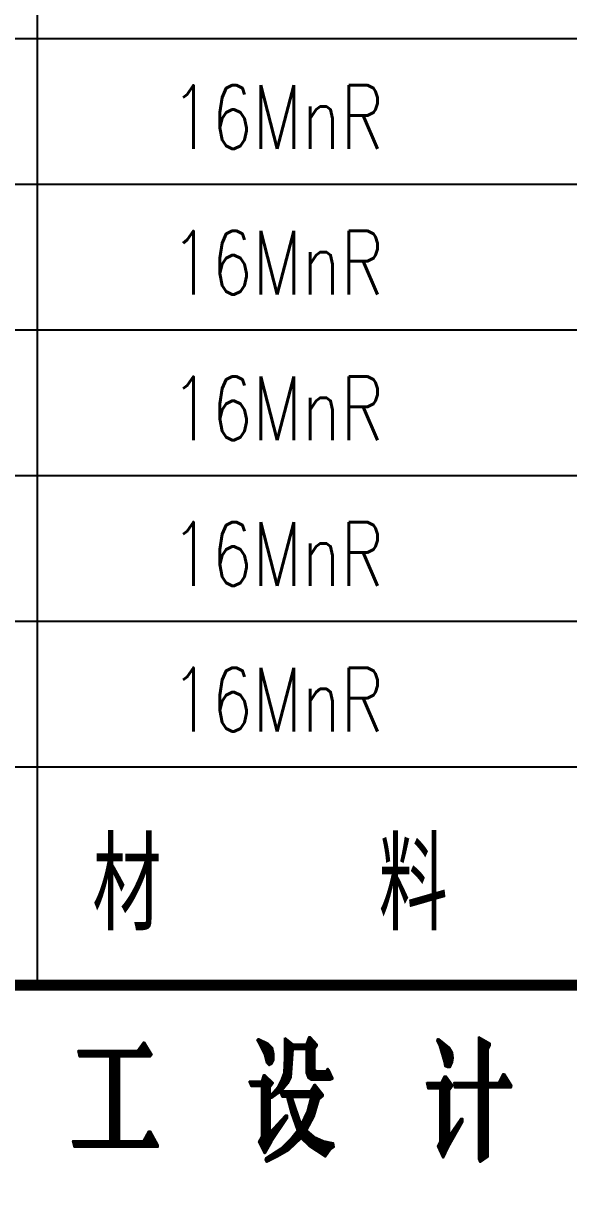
# Model space of a CAD drawing. Extents: x 1416 to 4159, y -4009 to -2804.
# Drawn here: x 2176.4 to 2206.4, y -3941.7 to -3878 of the extents above; entities that cross this region are included whole.
import ezdxf

# ---------------------------------------------------------------- set-up
doc = ezdxf.new("R2010")
doc.units = 0
doc.header["$LTSCALE"] = 11
doc.header["$MEASUREMENT"] = 0
doc.layers.get('0').update_dxf_attribs({"linetype": 'CONTINUOUS'})
doc.layers.add('6', color=2, linetype='CONTINUOUS')
doc.layers.add('BD', color=7, linetype='CONTINUOUS')
doc.styles.add('H5', font='romans', dxfattribs={"width": 0.8, "bigfont": 'HZ5.SHX'})

# ---------------------------------------------------------------- blocks, each defined once
blk = doc.blocks.new('*X9')
at = {"color": 0}
for p, q in [((41265.1, -1010), (41297.3, -1010)), ((41272.1, -1000), (41291.5, -1000)), ((41279.1, -990), (41285.7, -990)), ((41907.2, -980), (41933.2, -980)), ((41912.8, -990), (41954.2, -990)), ((41918.4, -1000), (41968.8, -1000)), ((41923.6, -1010), (41979.3, -1010)), ((42056.3, -970), (42063.1, -970)), ((42056.3, -980), (42075.9, -980)), ((42056.3, -990), (42088.7, -990)), ((42056.3, -1000), (42231.9, -1000)), ((42056.3, -1010), (42231.9, -1010)), ((42178.6, -990), (42223.1, -990)), ((42182.6, -980), (42214.1, -980)), ((42186.6, -970), (42205.1, -970)), ((42190.6, -960), (42196.1, -960)), ((42894.1, -980), (42913.1, -980)), ((42897.5, -990), (42925.4, -990)), ((42902.7, -1000), (42937.6, -1000)), ((42907, -1010), (42949.9, -1010)), ((43122, -960), (43124, -960)), ((43122, -970), (43141.5, -970)), ((43122, -980), (43159, -980)), ((43122, -990), (43176.5, -990)), ((43122, -1000), (43183.3, -1000)), ((43122, -1010), (43180.9, -1010)), ((40922.4, -1040), (41314.8, -1040)), ((40924.7, -1050), (41320.7, -1050)), ((40927, -1060), (41324, -1060)), ((41096.7, -1070), (41145.7, -1070)), ((41096.7, -1080), (41145.7, -1080)), ((41251.1, -1030), (41309, -1030)), ((41258.1, -1020), (41303.2, -1020)), ((41928.3, -1020), (41987.5, -1020)), ((41932.9, -1030), (41989.9, -1030)), ((41937.6, -1040), (41992.2, -1040)), ((41942.3, -1050), (41994.5, -1050)), ((41946.6, -1060), (41995, -1060)), ((41949.2, -1070), (41995, -1070)), ((41951.8, -1080), (41995, -1080)), ((42056.1, -1080), (42097.1, -1080)), ((42056.3, -1020), (42225.8, -1020)), ((42056.3, -1030), (42101.1, -1030)), ((42056.3, -1040), (42100.3, -1040)), ((42056.3, -1050), (42099.5, -1050)), ((42056.3, -1060), (42098.7, -1060)), ((42056.3, -1070), (42097.9, -1070)), ((42174.7, -1030), (42219.6, -1030)), ((42174.7, -1040), (42219.6, -1040)), ((42174.7, -1050), (42219.6, -1050)), ((42174.7, -1060), (42219.6, -1060)), ((42174.7, -1070), (42219.6, -1070)), ((42174.7, -1080), (42219.6, -1080)), ((42910, -1020), (42960.3, -1020)), ((42913.1, -1030), (42965.9, -1030)), ((42916.2, -1040), (42971.5, -1040)), ((42919.2, -1050), (42975.5, -1050)), ((42922.3, -1060), (42976.9, -1060)), ((42925.4, -1070), (42978.3, -1070)), ((42928.4, -1080), (42978.3, -1080)), ((43122, -1020), (43175.7, -1020)), ((43122, -1030), (43171, -1030)), ((43122, -1040), (43171, -1040)), ((43122, -1050), (43171, -1050)), ((43122, -1060), (43171, -1060)), ((43122, -1070), (43171, -1070)), ((43122, -1080), (43171, -1080)), ((41096.7, -1090), (41145.7, -1090)), ((41096.7, -1100), (41145.7, -1100)), ((41096.7, -1110), (41145.7, -1110)), ((41096.7, -1120), (41145.7, -1120)), ((41096.7, -1130), (41145.7, -1130)), ((41096.7, -1140), (41145.7, -1140)), ((41954.4, -1090), (41993.6, -1090)), ((41957.1, -1100), (41988.3, -1100)), ((41963.8, -1110), (41983.1, -1110)), ((42053.1, -1140), (42092.2, -1140)), ((42053.6, -1130), (42093, -1130)), ((42054.1, -1120), (42093.8, -1120)), ((42054.6, -1110), (42094.7, -1110)), ((42055.1, -1100), (42095.5, -1100)), ((42055.6, -1090), (42096.3, -1090)), ((42174.7, -1090), (42219.6, -1090)), ((42174.7, -1100), (42219.6, -1100)), ((42174.7, -1110), (42219.6, -1110)), ((42174.7, -1120), (42219.6, -1120)), ((42174.7, -1130), (42219.6, -1130)), ((42174.7, -1140), (42220, -1140)), ((42288.8, -1140), (42297.3, -1140)), ((42931.5, -1090), (42976.6, -1090)), ((42934.4, -1100), (42974.6, -1100)), ((42936.2, -1110), (42970.4, -1110)), ((42937.9, -1120), (42966.2, -1120)), ((43122, -1090), (43171, -1090)), ((43122, -1100), (43171, -1100)), ((43122, -1110), (43171, -1110)), ((43122, -1120), (43171, -1120)), ((43122, -1130), (43171, -1130)), ((43122, -1140), (43171, -1140)), ((41096.7, -1150), (41145.7, -1150)), ((41096.7, -1160), (41145.7, -1160)), ((41096.7, -1170), (41145.7, -1170)), ((41096.7, -1180), (41145.7, -1180)), ((41096.7, -1190), (41145.7, -1190)), ((41096.7, -1200), (41145.7, -1200)), ((41096.7, -1210), (41145.7, -1210)), ((41862.9, -1210), (41991, -1210)), ((41931.1, -1200), (41980.3, -1200)), ((41934.6, -1190), (41969.3, -1190)), ((41938.1, -1180), (41958.3, -1180)), ((41941.6, -1170), (41947.3, -1170)), ((42031.1, -1210), (42075.2, -1210)), ((42036.1, -1200), (42079.9, -1200)), ((42040.7, -1190), (42084.5, -1190)), ((42044.2, -1180), (42089, -1180)), ((42047.7, -1170), (42089.8, -1170)), ((42051.2, -1160), (42090.6, -1160)), ((42052.6, -1150), (42091.4, -1150)), ((42174.7, -1150), (42301.7, -1150)), ((42175.9, -1160), (42306.1, -1160)), ((42180.1, -1170), (42310.5, -1170)), ((42184.3, -1180), (42314.8, -1180)), ((42192, -1190), (42317.6, -1190)), ((42836.3, -1210), (42967.1, -1210)), ((42922.4, -1200), (42960.1, -1200)), ((42927.1, -1190), (42953.1, -1190)), ((42931.7, -1180), (42946.1, -1180)), ((42987.3, -1210), (43290.8, -1210)), ((43122, -1150), (43171, -1150)), ((43122, -1160), (43171, -1160)), ((43122, -1170), (43171, -1170)), ((43122, -1180), (43171, -1180)), ((43122, -1190), (43171, -1190)), ((43122, -1200), (43171, -1200)), ((43237.4, -1200), (43284.4, -1200)), ((43242.6, -1190), (43278, -1190)), ((43247.9, -1180), (43271.7, -1180)), ((43253.1, -1170), (43265.3, -1170)), ((41096.7, -1220), (41145.7, -1220)), ((41096.7, -1230), (41145.7, -1230)), ((41096.7, -1240), (41145.7, -1240)), ((41096.7, -1250), (41145.7, -1250)), ((41096.7, -1260), (41145.7, -1260)), ((41096.7, -1270), (41145.7, -1270)), ((41867.1, -1220), (41987.8, -1220)), ((41871.3, -1230), (41980.8, -1230)), ((41929.7, -1240), (41974.6, -1240)), ((41929.7, -1250), (41974.6, -1250)), ((41929.7, -1260), (41974.6, -1260)), ((41929.7, -1270), (41974.6, -1270)), ((41987.2, -1270), (42020.9, -1270)), ((41996, -1260), (42253.7, -1260)), ((42004.7, -1250), (42045.1, -1250)), ((42013.5, -1240), (42053.1, -1240)), ((42021.1, -1230), (42061.1, -1230)), ((42026.1, -1220), (42069.1, -1220)), ((42035.1, -1270), (42261.5, -1270)), ((42202.9, -1250), (42246, -1250)), ((42208.8, -1240), (42238.2, -1240)), ((42214.6, -1230), (42230.4, -1230)), ((42838.6, -1220), (42974.1, -1220)), ((42840.9, -1230), (42975, -1230)), ((42843.3, -1240), (42970.2, -1240)), ((42909.7, -1250), (42963.2, -1250)), ((42909.7, -1260), (42958.7, -1260)), ((42909.7, -1270), (42958.7, -1270)), ((42988.7, -1220), (43297.1, -1220)), ((42990.1, -1230), (43300.7, -1230)), ((43122, -1240), (43171, -1240)), ((43122, -1250), (43171, -1250)), ((43122, -1260), (43171, -1260)), ((43122, -1270), (43171, -1270)), ((41096.7, -1280), (41145.7, -1280)), ((41096.7, -1290), (41145.7, -1290)), ((41096.7, -1300), (41145.7, -1300)), ((41096.7, -1310), (41145.7, -1310)), ((41096.7, -1320), (41145.7, -1320)), ((41096.7, -1330), (41145.7, -1330)), ((41929.7, -1280), (41974.6, -1280)), ((41929.7, -1290), (41974.6, -1290)), ((41929.7, -1300), (41974.6, -1300)), ((41929.7, -1310), (41974.6, -1310)), ((41929.7, -1320), (41974.6, -1320)), ((41929.7, -1330), (41974.6, -1330)), ((41978.7, -1280), (42006.9, -1280)), ((41978.7, -1290), (41992.9, -1290)), ((42039.3, -1280), (42264.5, -1280)), ((42043.5, -1290), (42259.3, -1290)), ((42071, -1300), (42100, -1300)), ((42073.8, -1310), (42103.4, -1310)), ((42076.6, -1320), (42106.7, -1320)), ((42079.4, -1330), (42110.1, -1330)), ((42188.8, -1330), (42235.9, -1330)), ((42191.5, -1320), (42238.9, -1320)), ((42194.2, -1310), (42242, -1310)), ((42196.9, -1300), (42247.7, -1300)), ((42909.7, -1280), (42958.7, -1280)), ((42909.7, -1290), (42958.7, -1290)), ((42909.7, -1300), (42958.7, -1300)), ((42909.7, -1310), (42958.7, -1310)), ((42909.7, -1320), (42958.7, -1320)), ((42909.7, -1330), (42958.7, -1330)), ((43122, -1280), (43171, -1280)), ((43122, -1290), (43171, -1290)), ((43122, -1300), (43171, -1300)), ((43122, -1310), (43171, -1310)), ((43122, -1320), (43171, -1320)), ((43122, -1330), (43171, -1330)), ((41096.7, -1340), (41145.7, -1340)), ((41096.7, -1350), (41145.7, -1350)), ((41096.7, -1360), (41145.7, -1360)), ((41096.7, -1370), (41145.7, -1370)), ((41096.7, -1380), (41145.7, -1380)), ((41096.7, -1390), (41145.7, -1390)), ((41096.7, -1400), (41145.7, -1400)), ((41929.7, -1340), (41974.6, -1340)), ((41929.7, -1350), (41974.6, -1350)), ((41929.7, -1360), (41974.6, -1360)), ((41929.7, -1370), (41974.6, -1370)), ((41929.7, -1380), (41974.6, -1380)), ((41929.7, -1390), (41974.6, -1390)), ((41929.7, -1400), (41974.6, -1400)), ((42051.7, -1400), (42068.5, -1400)), ((42082.2, -1340), (42113.5, -1340)), ((42085, -1350), (42116.8, -1350)), ((42087.8, -1360), (42120.2, -1360)), ((42090.6, -1370), (42123.5, -1370)), ((42093.4, -1380), (42126.9, -1380)), ((42096.9, -1390), (42130.3, -1390)), ((42100.4, -1400), (42133.6, -1400)), ((42163.5, -1400), (42213.6, -1400)), ((42168.2, -1390), (42217.5, -1390)), ((42172.8, -1380), (42220.6, -1380)), ((42177.5, -1370), (42223.6, -1370)), ((42180.7, -1360), (42226.7, -1360)), ((42183.4, -1350), (42229.7, -1350)), ((42186.1, -1340), (42232.8, -1340)), ((42909.7, -1340), (42958.7, -1340)), ((42909.7, -1350), (42958.7, -1350)), ((42909.7, -1360), (42958.7, -1360)), ((42909.7, -1370), (42958.7, -1370)), ((42909.7, -1380), (42958.7, -1380)), ((42909.7, -1390), (42958.7, -1390)), ((42909.7, -1400), (42958.7, -1400)), ((43122, -1340), (43171, -1340)), ((43122, -1350), (43171, -1350)), ((43122, -1360), (43171, -1360)), ((43122, -1370), (43171, -1370)), ((43122, -1380), (43171, -1380)), ((43122, -1390), (43171, -1390)), ((43122, -1400), (43171, -1400)), ((41096.7, -1410), (41145.7, -1410)), ((41096.7, -1420), (41145.7, -1420)), ((41096.7, -1430), (41145.7, -1430)), ((41096.7, -1440), (41145.7, -1440)), ((41096.7, -1450), (41145.7, -1450)), ((41096.7, -1460), (41145.7, -1460)), ((41929.7, -1410), (41974.6, -1410)), ((41929.7, -1420), (41974.6, -1420)), ((41929.7, -1430), (41974.6, -1430)), ((41929.7, -1440), (41974.6, -1440)), ((41929.7, -1450), (41974.6, -1450)), ((41929.7, -1460), (41974.6, -1460)), ((41996.6, -1460), (42033.8, -1460)), ((42005.7, -1450), (42040.5, -1450)), ((42014.9, -1440), (42047.2, -1440)), ((42024.1, -1430), (42053.9, -1430)), ((42033.3, -1420), (42060.5, -1420)), ((42042.5, -1410), (42067.2, -1410)), ((42103.9, -1410), (42137, -1410)), ((42107.4, -1420), (42140.3, -1420)), ((42110.9, -1430), (42143.7, -1430)), ((42114.4, -1440), (42192, -1440)), ((42117.9, -1450), (42186.7, -1450)), ((42121.4, -1460), (42181.3, -1460)), ((42149.5, -1430), (42197.4, -1430)), ((42154.2, -1420), (42202.8, -1420)), ((42158.8, -1410), (42208.2, -1410)), ((42909.7, -1410), (42958.7, -1410)), ((42909.7, -1420), (42958.7, -1420)), ((42909.7, -1430), (42958.7, -1430)), ((42909.7, -1440), (42958.7, -1440)), ((42909.7, -1450), (42958.7, -1450)), ((42909.7, -1460), (42958.7, -1460)), ((42987.7, -1460), (43013.1, -1460)), ((42994.7, -1450), (43018.7, -1450)), ((43001.7, -1440), (43024.2, -1440)), ((43008.7, -1430), (43029.7, -1430)), ((43015.7, -1420), (43032.2, -1420)), ((43022.7, -1410), (43032.2, -1410)), ((43122, -1410), (43171, -1410)), ((43122, -1420), (43171, -1420)), ((43122, -1430), (43171, -1430)), ((43122, -1440), (43171, -1440)), ((43122, -1450), (43171, -1450)), ((43122, -1460), (43171, -1460)), ((41096.7, -1470), (41145.7, -1470)), ((41096.7, -1480), (41145.7, -1480)), ((41096.7, -1490), (41145.7, -1490)), ((41096.7, -1500), (41145.7, -1500)), ((41096.7, -1510), (41145.7, -1510)), ((41096.7, -1520), (41145.7, -1520)), ((41286.2, -1520), (41339.8, -1520)), ((41291.6, -1510), (41334.4, -1510)), ((41297.1, -1500), (41329, -1500)), ((41302.5, -1490), (41323.6, -1490)), ((41308, -1480), (41318.3, -1480)), ((41922.5, -1520), (41993.7, -1520)), ((41928.1, -1510), (42000.4, -1510)), ((41929.7, -1470), (41974.6, -1470)), ((41929.7, -1480), (41974.6, -1480)), ((41929.7, -1490), (42013.8, -1490)), ((41929.7, -1500), (42007.1, -1500)), ((41978.2, -1480), (42020.5, -1480)), ((41987.4, -1470), (42027.1, -1470)), ((42087.8, -1520), (42144.9, -1520)), ((42095.9, -1510), (42221.9, -1510)), ((42103.8, -1500), (42207.1, -1500)), ((42111.7, -1490), (42195.5, -1490)), ((42119.6, -1480), (42183.8, -1480)), ((42124.9, -1470), (42175.9, -1470)), ((42147.4, -1520), (42244.6, -1520)), ((42909.7, -1470), (42958.7, -1470)), ((42909.7, -1480), (42958.7, -1480)), ((42909.7, -1490), (42958.7, -1490)), ((42909.7, -1500), (42958.7, -1500)), ((42909.7, -1510), (42985.4, -1510)), ((42909.7, -1520), (42979.9, -1520)), ((42959.7, -1500), (42990.9, -1500)), ((42966.7, -1490), (42996.5, -1490)), ((42973.7, -1480), (43002, -1480)), ((42980.7, -1470), (43007.6, -1470)), ((43122, -1470), (43171, -1470)), ((43122, -1480), (43171, -1480)), ((43122, -1490), (43171, -1490)), ((43122, -1500), (43171, -1500)), ((43122, -1510), (43171, -1510)), ((43122, -1520), (43171, -1520)), ((40894.7, -1540), (41350.6, -1540)), ((40897.1, -1550), (41355.9, -1550)), ((40899.4, -1560), (41358, -1560)), ((41096.7, -1530), (41145.7, -1530)), ((41280.7, -1530), (41345.2, -1530)), ((41915.2, -1540), (41980.7, -1540)), ((41916.9, -1530), (41987, -1530)), ((41920.3, -1550), (41975, -1550)), ((41925.4, -1560), (41969.3, -1560)), ((41930.5, -1570), (41963.5, -1570)), ((41935.6, -1580), (41957.8, -1580)), ((41940.7, -1590), (41952.1, -1590)), ((42006.9, -1590), (42064.5, -1590)), ((42022.5, -1580), (42080, -1580)), ((42037.3, -1570), (42090.8, -1570)), ((42047.4, -1560), (42101.6, -1560)), ((42057.5, -1550), (42112.5, -1550)), ((42067.6, -1540), (42123.3, -1540)), ((42077.7, -1530), (42134.1, -1530)), ((42158.4, -1530), (42267.4, -1530)), ((42169.4, -1540), (42311.6, -1540)), ((42180.4, -1550), (42323.1, -1550)), ((42191.5, -1560), (42324.8, -1560)), ((42206.9, -1570), (42319.5, -1570)), ((42222.3, -1580), (42307.5, -1580)), ((42237.7, -1590), (42300.5, -1590)), ((42897.6, -1560), (42957.7, -1560)), ((42902, -1570), (42952.4, -1570)), ((42902.6, -1550), (42963.2, -1550)), ((42906.5, -1580), (42947.5, -1580)), ((42907.8, -1540), (42968.8, -1540)), ((42909.7, -1530), (42974.3, -1530)), ((42910.9, -1590), (42942.6, -1590)), ((43122, -1530), (43171, -1530)), ((43122, -1540), (43171, -1540)), ((43122, -1550), (43171, -1550)), ((43122, -1560), (43171, -1560)), ((43122, -1570), (43171, -1570)), ((43122, -1580), (43171, -1580)), ((43122, -1590), (43171, -1590)), ((41945.8, -1600), (41946.3, -1600)), ((41952.1, -1630), (41992, -1630)), ((41953.2, -1640), (41972.4, -1640)), ((41960.2, -1620), (42011.6, -1620)), ((41975.8, -1610), (42029.5, -1610)), ((41991.3, -1600), (42047, -1600)), ((42253.1, -1600), (42293.5, -1600)), ((42268.5, -1610), (42286.5, -1610)), ((42915.4, -1600), (42937.7, -1600)), ((42919.9, -1610), (42932.8, -1610)), ((42924.3, -1620), (42927.9, -1620)), ((43122, -1600), (43171, -1600)), ((43122, -1610), (43171, -1610)), ((43122, -1620), (43168.3, -1620)), ((43122.2, -1630), (43154.3, -1630)), ((43126.8, -1640), (43140.3, -1640))]:
    blk.add_line(p, q, dxfattribs=at)

msp = doc.modelspace()

# ---------------------------------------------------------------- linework, layer by layer
at = {"color": 1, "linetype": 'CONTINUOUS', "const_width": 0.6}
msp.add_lwpolyline([(2247.20728, -3990.80904), (2247.20728, -3930.80904), (2067.20728, -3930.80904), (2067.20728, -3990.80904)], close=True, dxfattribs=at)
at = {"layer": '6'}
for p, q in [((2177.20728, -3930.80904), (2177.20728, -3550.80904)), ((2067.20728, -3878.80904), (2247.20728, -3878.80904)), ((2067.20728, -3886.80904), (2247.20728, -3886.80904)), ((2067.20728, -3894.80904), (2247.20728, -3894.80904)), ((2067.20728, -3902.80904), (2247.20728, -3902.80904)), ((2067.20728, -3910.80904), (2247.20728, -3910.80904)), ((2067.20728, -3918.80904), (2247.20728, -3918.80904))]:
    msp.add_line(p, q, dxfattribs=at)
at = {"layer": 'BD', "color": 2}
for points in [[(2189.36532, -3933.75811), (2189.85532, -3933.99144), (2189.85532, -3933.99144), (2190.10032, -3934.22478), (2190.10032, -3934.22478), (2190.18198, -3934.57478), (2190.18198, -3934.57478), (2190.18198, -3934.92478), (2190.18198, -3934.92478), (2190.05948, -3935.15811), (2190.05948, -3935.15811), (2189.93698, -3935.21644), (2189.93698, -3935.21644), (2189.81448, -3935.09978), (2189.81448, -3935.09978), (2189.69198, -3934.63311), (2189.69198, -3934.63311), (2189.44698, -3934.10811), (2189.44698, -3934.10811), (2189.28365, -3933.81644), (2189.28365, -3933.81644), (2189.32448, -3933.75811), (2189.32448, -3933.75811), (2189.36532, -3933.75811)], [(2190.79448, -3933.69978), (2191.24365, -3934.04978), (2191.24365, -3934.04978), (2191.97865, -3934.04978), (2191.97865, -3934.04978), (2192.14198, -3933.64144), (2192.14198, -3933.64144), (2192.18282, -3933.64144), (2192.18282, -3933.64144), (2192.55032, -3934.04978), (2192.55032, -3934.04978), (2192.55032, -3934.16644), (2192.55032, -3934.16644), (2192.42782, -3934.34144), (2192.42782, -3934.34144), (2192.42782, -3935.39144), (2192.42782, -3935.39144), (2192.42782, -3935.44978), (2192.42782, -3935.44978), (2192.50948, -3935.50811), (2192.50948, -3935.50811), (2193.08115, -3935.50811), (2193.08115, -3935.50811), (2193.16282, -3935.39144), (2193.16282, -3935.39144), (2193.20365, -3935.44978), (2193.20365, -3935.44978), (2193.40782, -3935.91644), (2193.40782, -3935.91644), (2193.40782, -3935.97478), (2193.40782, -3935.97478), (2193.28532, -3936.03311), (2193.28532, -3936.03311), (2192.26448, -3936.03311), (2192.26448, -3936.03311), (2192.10115, -3935.91644), (2192.10115, -3935.91644), (2191.97865, -3935.62478), (2191.97865, -3935.62478), (2191.97865, -3934.34144), (2191.97865, -3934.34144), (2191.24365, -3934.34144), (2191.24365, -3934.34144), (2191.12115, -3935.85811), (2191.12115, -3935.85811), (2190.95782, -3936.20811), (2190.95782, -3936.20811), (2190.63115, -3936.61644), (2190.63115, -3936.61644), (2192.22365, -3936.61644), (2192.22365, -3936.61644), (2192.42782, -3936.26644), (2192.42782, -3936.26644), (2192.46865, -3936.26644), (2192.46865, -3936.26644), (2192.87698, -3936.79144), (2192.87698, -3936.79144), (2192.87698, -3936.90811), (2192.87698, -3936.90811), (2192.67282, -3937.08311), (2192.67282, -3937.08311), (2192.38698, -3938.01644), (2192.38698, -3938.01644), (2191.97865, -3938.77478), (2191.97865, -3938.77478), (2192.38698, -3939.12478), (2192.38698, -3939.12478), (2192.91782, -3939.35811), (2192.91782, -3939.35811), (2193.44865, -3939.47478), (2193.44865, -3939.47478), (2193.48948, -3939.70811), (2193.48948, -3939.70811), (2193.32615, -3939.82478), (2193.32615, -3939.82478), (2193.16282, -3940.05811), (2193.16282, -3940.05811), (2193.04032, -3940.23311), (2193.04032, -3940.23311), (2192.14198, -3939.64978), (2192.14198, -3939.64978), (2191.69282, -3939.24144), (2191.69282, -3939.24144), (2190.99865, -3939.88311), (2190.99865, -3939.88311), (2190.38615, -3940.23311), (2190.38615, -3940.23311), (2189.81448, -3940.52478), (2189.81448, -3940.52478), (2189.73282, -3940.40811), (2189.73282, -3940.40811), (2189.77365, -3940.29144), (2189.77365, -3940.29144), (2190.59032, -3939.76644), (2190.59032, -3939.76644), (2191.12115, -3939.24144), (2191.12115, -3939.24144), (2191.48865, -3938.77478), (2191.48865, -3938.77478), (2191.16198, -3937.84144), (2191.16198, -3937.84144), (2190.91698, -3936.96644), (2190.91698, -3936.96644), (2190.67198, -3936.96644), (2190.67198, -3936.96644), (2190.54948, -3936.67478), (2190.54948, -3936.67478), (2190.05948, -3937.02478), (2190.05948, -3937.02478), (2190.01865, -3936.96644), (2190.01865, -3936.96644), (2190.01865, -3936.84978), (2190.01865, -3936.84978), (2190.42698, -3936.38311), (2190.42698, -3936.38311), (2190.63115, -3935.97478), (2190.63115, -3935.97478), (2190.75365, -3935.62478), (2190.75365, -3935.62478), (2190.79448, -3934.80811), (2190.79448, -3934.80811), (2190.79448, -3933.69978)], [(2199.24698, -3933.75811), (2199.81865, -3934.22478), (2199.81865, -3934.22478), (2199.98198, -3934.51644), (2199.98198, -3934.51644), (2200.02282, -3934.80811), (2200.02282, -3934.80811), (2199.98198, -3935.04144), (2199.98198, -3935.04144), (2199.85948, -3935.33311), (2199.85948, -3935.33311), (2199.73698, -3935.33311), (2199.73698, -3935.33311), (2199.61448, -3935.27478), (2199.61448, -3935.27478), (2199.57365, -3935.04144), (2199.57365, -3935.04144), (2199.28782, -3934.10811), (2199.28782, -3934.10811), (2199.16532, -3933.87478), (2199.16532, -3933.87478), (2199.20615, -3933.75811), (2199.20615, -3933.75811), (2199.24698, -3933.75811)], [(2201.45198, -3933.64144), (2202.06448, -3933.99144), (2202.06448, -3933.99144), (2202.06448, -3934.10811), (2202.06448, -3934.10811), (2201.94198, -3934.34144), (2201.94198, -3934.34144), (2201.94198, -3936.14978), (2201.94198, -3936.14978), (2202.55448, -3936.14978), (2202.55448, -3936.14978), (2202.79948, -3935.68311), (2202.79948, -3935.68311), (2202.84032, -3935.68311), (2202.84032, -3935.68311), (2203.24865, -3936.32478), (2203.24865, -3936.32478), (2203.20782, -3936.44144), (2203.20782, -3936.44144), (2201.94198, -3936.44144), (2201.94198, -3936.44144), (2201.94198, -3940.23311), (2201.94198, -3940.23311), (2201.53365, -3940.52478), (2201.53365, -3940.52478), (2201.45198, -3940.34978), (2201.45198, -3940.34978), (2201.45198, -3936.44144), (2201.45198, -3936.44144), (2200.14532, -3936.44144), (2200.14532, -3936.44144), (2200.10448, -3936.14978), (2200.10448, -3936.14978), (2201.45198, -3936.14978), (2201.45198, -3936.14978), (2201.45198, -3933.64144)], [(2179.44282, -3934.39978), (2182.70948, -3934.39978), (2182.70948, -3934.39978), (2183.03615, -3933.93311), (2183.03615, -3933.93311), (2183.07698, -3933.93311), (2183.07698, -3933.93311), (2183.48532, -3934.63311), (2183.48532, -3934.63311), (2183.40365, -3934.74978), (2183.40365, -3934.74978), (2181.68865, -3934.74978), (2181.68865, -3934.74978), (2181.68865, -3939.35811), (2181.68865, -3939.35811), (2183.03615, -3939.35811), (2183.03615, -3939.35811), (2183.32198, -3938.83311), (2183.32198, -3938.83311), (2183.40365, -3938.83311), (2183.40365, -3938.83311), (2183.81198, -3939.59144), (2183.81198, -3939.59144), (2183.81198, -3939.70811), (2183.81198, -3939.70811), (2179.23865, -3939.70811), (2179.23865, -3939.70811), (2179.15698, -3939.35811), (2179.15698, -3939.35811), (2181.19865, -3939.35811), (2181.19865, -3939.35811), (2181.19865, -3934.74978), (2181.19865, -3934.74978), (2179.52448, -3934.74978), (2179.52448, -3934.74978), (2179.44282, -3934.39978)], [(2188.83448, -3936.09144), (2189.52865, -3936.09144), (2189.52865, -3936.09144), (2189.65115, -3935.74144), (2189.65115, -3935.74144), (2189.69198, -3935.74144), (2189.69198, -3935.74144), (2190.14115, -3936.14978), (2190.14115, -3936.14978), (2190.14115, -3936.20811), (2190.14115, -3936.20811), (2189.97782, -3936.44144), (2189.97782, -3936.44144), (2189.97782, -3938.89144), (2189.97782, -3938.89144), (2190.83532, -3937.95811), (2190.83532, -3937.95811), (2190.91698, -3937.95811), (2190.91698, -3937.95811), (2190.91698, -3938.13311), (2190.91698, -3938.13311), (2190.05948, -3939.41644), (2190.05948, -3939.41644), (2189.69198, -3940.05811), (2189.69198, -3940.05811), (2189.36532, -3939.41644), (2189.36532, -3939.41644), (2189.52865, -3939.12478), (2189.52865, -3939.12478), (2189.52865, -3936.38311), (2189.52865, -3936.38311), (2188.95698, -3936.38311), (2188.95698, -3936.38311), (2188.83448, -3936.09144)], [(2198.59365, -3936.14978), (2199.41032, -3936.14978), (2199.41032, -3936.14978), (2199.57365, -3935.79978), (2199.57365, -3935.79978), (2199.65532, -3935.79978), (2199.65532, -3935.79978), (2199.98198, -3936.26644), (2199.98198, -3936.26644), (2199.98198, -3936.38311), (2199.98198, -3936.38311), (2199.81865, -3936.61644), (2199.81865, -3936.61644), (2199.81865, -3939.06644), (2199.81865, -3939.06644), (2200.47198, -3938.13311), (2200.47198, -3938.13311), (2200.55365, -3938.13311), (2200.55365, -3938.13311), (2200.55365, -3938.30811), (2200.55365, -3938.30811), (2199.77782, -3939.70811), (2199.77782, -3939.70811), (2199.49198, -3940.29144), (2199.49198, -3940.29144), (2199.20615, -3939.64978), (2199.20615, -3939.64978), (2199.32865, -3939.41644), (2199.32865, -3939.41644), (2199.32865, -3936.49978), (2199.32865, -3936.49978), (2198.67532, -3936.49978), (2198.67532, -3936.49978), (2198.59365, -3936.14978)], [(2191.20282, -3936.96644), (2192.22365, -3936.96644), (2192.22365, -3936.96644), (2192.01948, -3937.72478), (2192.01948, -3937.72478), (2191.69282, -3938.42478), (2191.69282, -3938.42478), (2191.20282, -3936.96644)]]:
    msp.add_lwpolyline(points, dxfattribs=at)

# ---------------------------------------------------------------- block references
at = {"layer": 'BD', "color": 2, "xscale": 0.01, "yscale": 0.01, "zscale": 0.01}
msp.add_blockref('*X9', (1770.23161, -3924.05267), dxfattribs=at)

# ---------------------------------------------------------------- texts
at = {"layer": '6', "style": 'H5'}
for s, height, width, p in [('16MnR', 3.5, 0.75, (2184.53474, -3884.87128)), ('16MnR', 3.5, 0.75, (2184.53474, -3892.87128)), ('16MnR', 3.5, 0.75, (2184.53474, -3900.87128)), ('16MnR', 3.5, 0.75, (2184.53474, -3908.87128)), ('16MnR', 3.5, 0.75, (2184.53474, -3916.87128)), ('材    料', 5, 0.8, (2180.22373, -3927.80904))]:
    msp.add_text(s, height=height, dxfattribs=dict(at, width=width)).set_placement(p)

doc.saveas('drawing.dxf')
